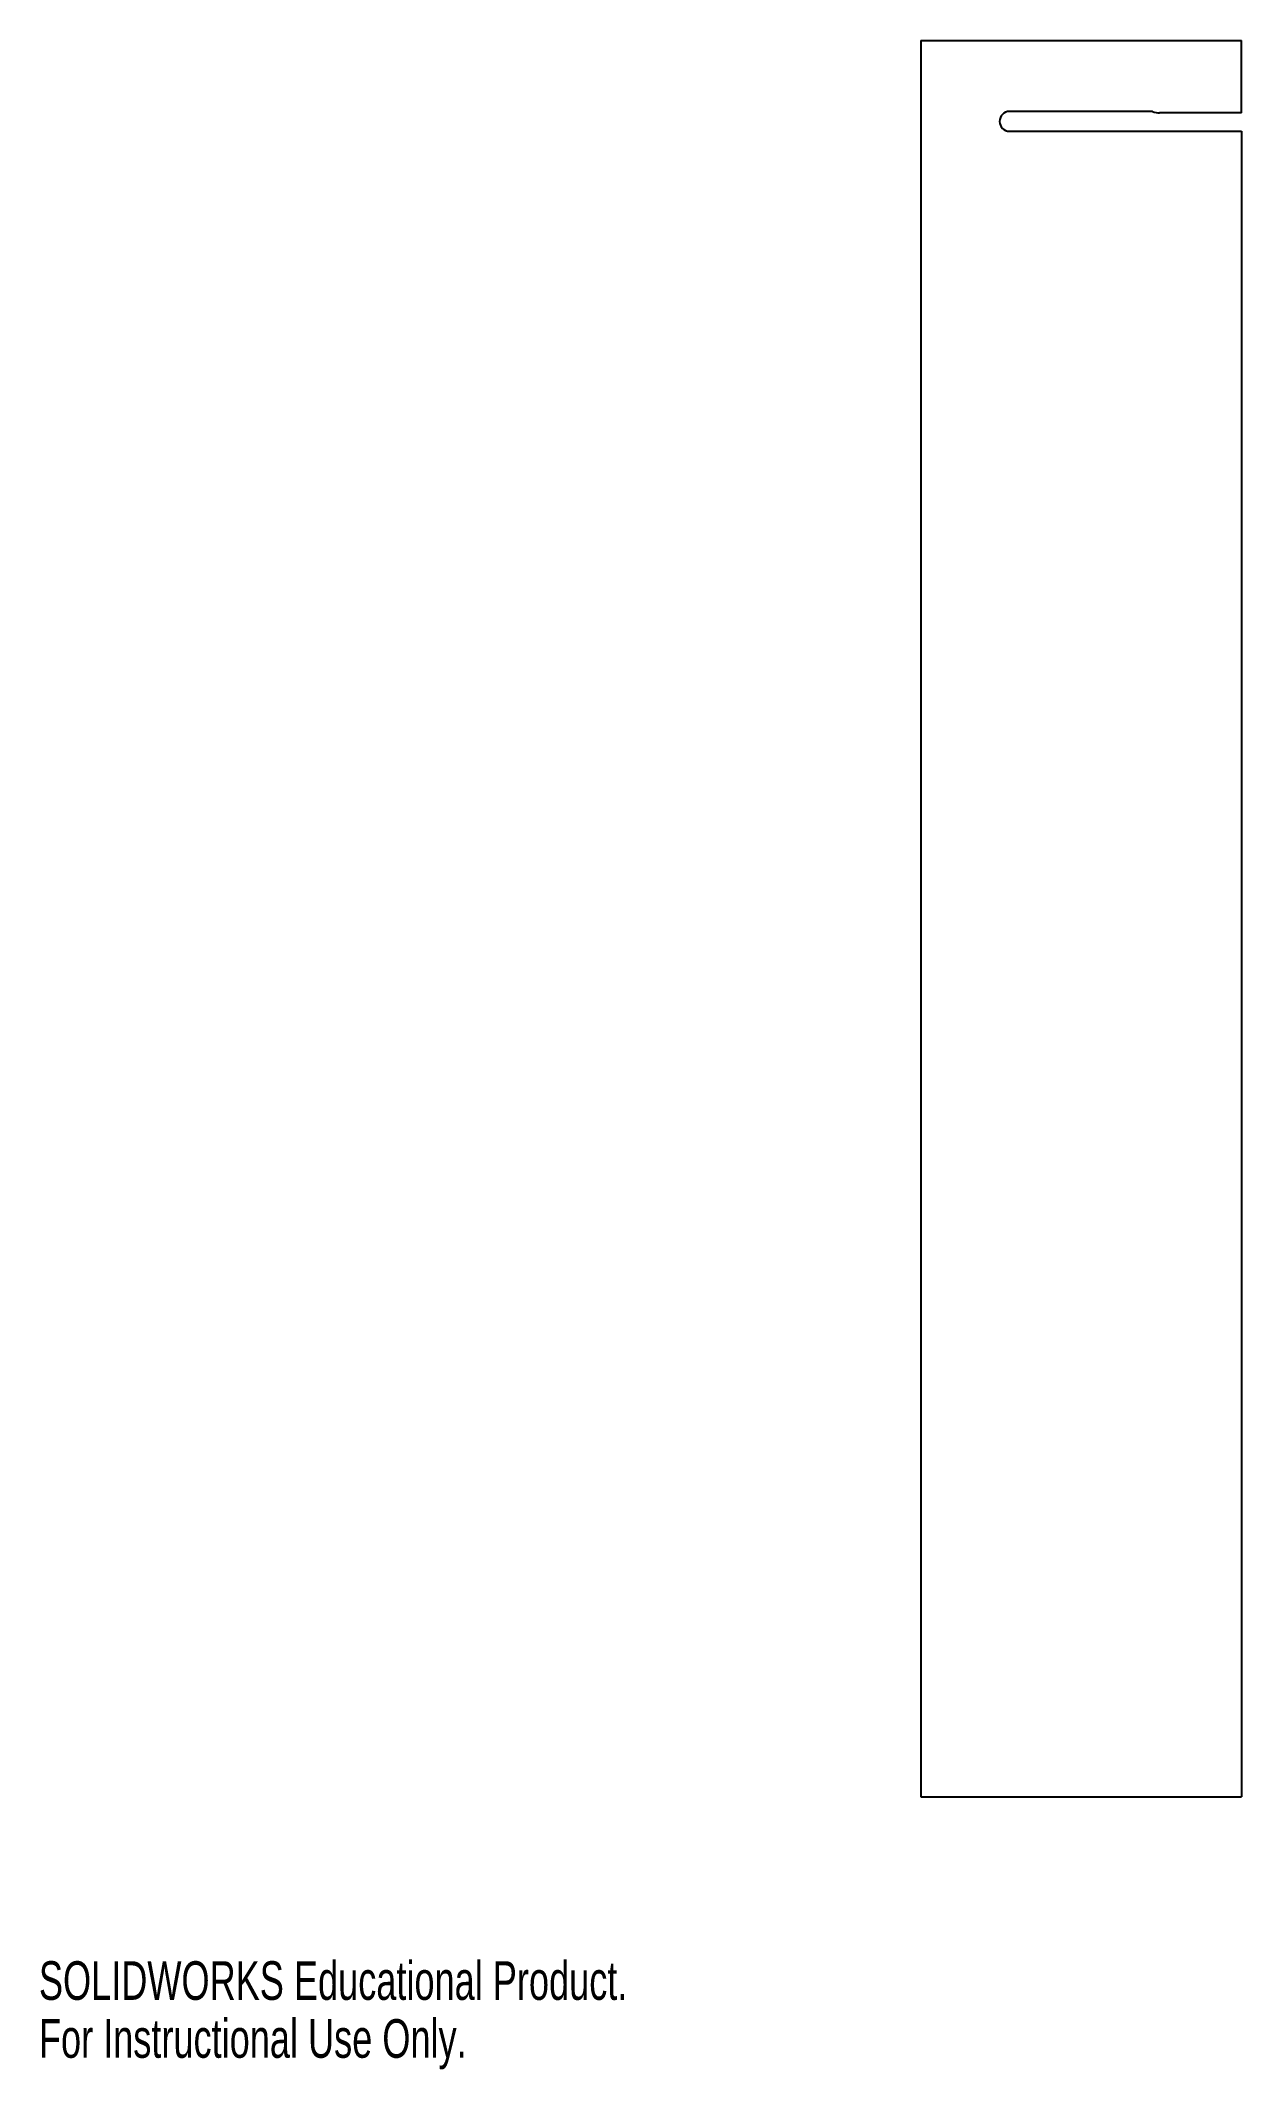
# Model space of a CAD drawing. Header units: millimetres. Extents: x 0 to 216, y 0 to 363.
import ezdxf

# ---------------------------------------------------------------- set-up
doc = ezdxf.new("R2010")
doc.units = ezdxf.units.MM
doc.styles.add('SLDTEXTSTYLE0', font='TXT', dxfattribs={"width": 0.7})

msp = doc.modelspace()

# ---------------------------------------------------------------- linework, layer by layer
at = {"color": 7, "linetype": 'Continuous', "lineweight": 25}
for p, q in [((158.06, 363.48), (158.06, 48.77)), ((158.06, 363.48), (215.56, 363.48)), ((215.56, 350.52), (215.56, 363.48)), ((199.64, 350.78), (173.98, 350.78)), ((215.56, 350.52), (200.88, 350.52)), ((173.98, 347.22), (215.56, 347.22)), ((215.56, 347.22), (215.56, 48.77)), ((158.06, 48.77), (215.56, 48.77))]:
    msp.add_line(p, q, dxfattribs=at)
for centre, radius, start in [((173.98, 349), 1.78, 90), ((200.88, 353.7), 3.17, 246.9261)]:
    msp.add_arc(centre, radius, start, 270, dxfattribs=at)

# ---------------------------------------------------------------- texts
at = {"color": 7, "linetype": 'Continuous', "char_height": 6.92, "attachment_point": 1, "style": 'SLDTEXTSTYLE0'}
for s, insert in [('SOLIDWORKS Educational Product.', (0, 19.3)), ('For Instructional Use Only.', (0, 8.92))]:
    msp.add_mtext(s, dxfattribs=dict(at, insert=insert))

doc.saveas('drawing.dxf')
